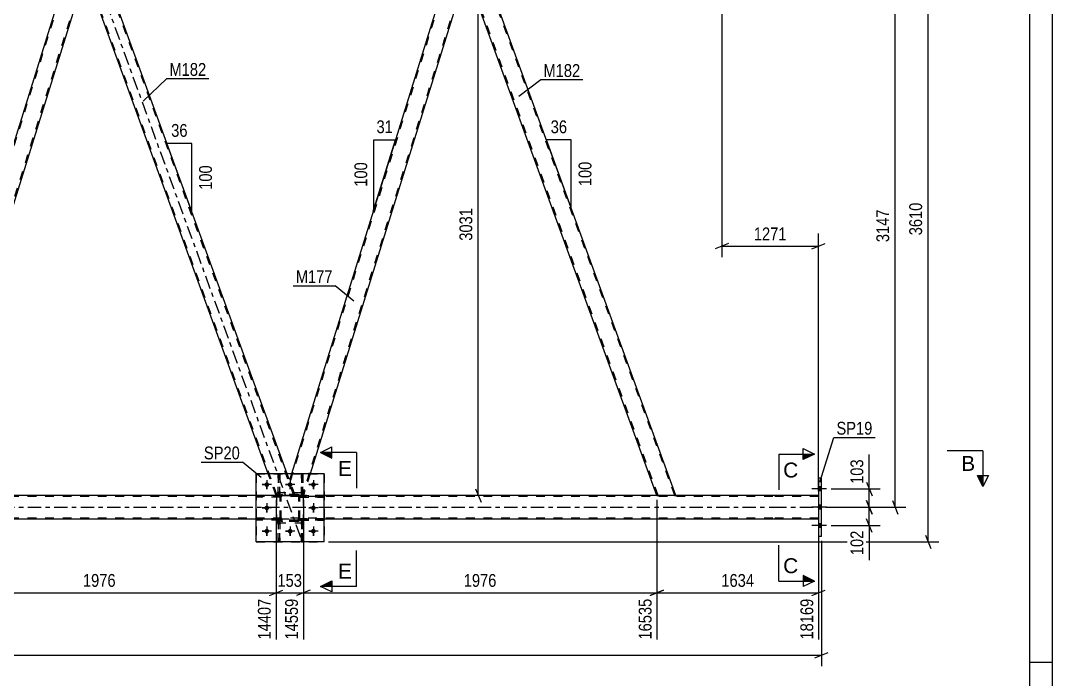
# Model space of a CAD drawing. Header units: millimetres. Extents: x 0 to 841, y 0 to 594.
# Drawn here: x 610.4 to 841, y 294.2 to 441.5 of the extents above; entities that cross this region are included whole.
import ezdxf

# ---------------------------------------------------------------- set-up
doc = ezdxf.new("R2010")
doc.units = ezdxf.units.MM
doc.linetypes.add('DXK_LINE_DOT2', pattern=[3.9198, 1.9599, -1.9599])
doc.linetypes.add('DXK_LINE_DOT3', pattern=[5.9187, 2.979, -0.9799, 0.9799, -0.9799])
doc.styles.add('Arial', font='ARIAL.TTF', dxfattribs={"height": 0.2})
doc.styles.add('Arial Narrow', font='ARIALN.TTF', dxfattribs={"height": 0.2})

# ---------------------------------------------------------------- blocks, each defined once
blk = doc.blocks.new('Unknown-814735532-1133')
at = {"color": 5, "linetype": 'Continuous'}
for p, q in [((841, 0), (841, 594)), ((836, 5), (836, 589)), ((841, 298), (836, 298))]:
    blk.add_line(p, q, dxfattribs=at)
blk = doc.blocks.new('Part-814735532-3515 - 3299')
at = {"color": 7, "linetype": 'DXK_LINE_DOT2'}
for p, q in [((678.19, 330.1), (672.79, 330.1)), ((672.79, 330.1), (672.79, 329.78)), ((673.39, 329.78), (673.39, 330.1)), ((678.19, 329.78), (678.19, 330.1)), ((672.79, 329.78), (678.19, 329.78))]:
    blk.add_line(p, q, dxfattribs=at)
blk = doc.blocks.new('Part-814735532-3516 - 3299')
at = {"color": 7, "linetype": 'DXK_LINE_DOT2'}
for p, q in [((678.19, 335.3), (672.79, 335.3)), ((672.79, 335.3), (672.79, 334.98)), ((672.79, 334.98), (678.19, 334.98)), ((673.39, 334.98), (673.39, 335.3)), ((678.19, 334.98), (678.19, 335.3))]:
    blk.add_line(p, q, dxfattribs=at)
blk = doc.blocks.new('Part-814735532-3519 - 3299')
at = {"color": 7, "linetype": 'DXK_LINE_DOT2'}
for p, q in [((673.47, 329.78), (673.15, 329.78)), ((673.15, 329.78), (673.15, 324.94)), ((673.15, 329.18), (673.47, 329.18)), ((673.47, 324.94), (673.47, 329.78)), ((673.15, 324.94), (673.47, 324.94))]:
    blk.add_line(p, q, dxfattribs=at)
blk = doc.blocks.new('Part-814735532-3522 - 3299')
at = {"color": 2, "linetype": 'Continuous'}
blk.add_line((668.27, 340.14), (667.95, 340.14), dxfattribs=at)
at = {"color": 7, "linetype": 'DXK_LINE_DOT2'}
for p, q in [((667.95, 340.14), (667.95, 335.3)), ((668.27, 335.3), (668.27, 340.14)), ((667.95, 335.9), (668.27, 335.9)), ((667.95, 335.3), (668.27, 335.3))]:
    blk.add_line(p, q, dxfattribs=at)
blk = doc.blocks.new('Part-814735532-3525 - 3299')
at = {"color": 2, "linetype": 'Continuous'}
blk.add_line((673.47, 340.14), (673.15, 340.14), dxfattribs=at)
at = {"color": 7, "linetype": 'DXK_LINE_DOT2'}
for p, q in [((673.15, 340.14), (673.15, 335.3)), ((673.47, 335.3), (673.47, 340.14)), ((673.15, 335.9), (673.47, 335.9)), ((673.15, 335.3), (673.47, 335.3))]:
    blk.add_line(p, q, dxfattribs=at)
blk = doc.blocks.new('Part-814735532-3526 - 3299')
at = {"color": 7, "linetype": 'DXK_LINE_DOT2'}
for p, q in [((668.39, 330.1), (662.99, 330.1)), ((662.99, 329.78), (662.99, 330.1)), ((667.79, 329.78), (667.79, 330.1)), ((668.39, 330.1), (668.39, 329.78)), ((668.39, 329.78), (662.99, 329.78))]:
    blk.add_line(p, q, dxfattribs=at)
blk = doc.blocks.new('Part-814735532-3527 - 3299')
at = {"color": 7, "linetype": 'DXK_LINE_DOT2'}
for p, q in [((668.39, 335.3), (662.99, 335.3)), ((662.99, 334.98), (662.99, 335.3)), ((668.39, 334.98), (662.99, 334.98)), ((667.79, 334.98), (667.79, 335.3)), ((668.39, 335.3), (668.39, 334.98))]:
    blk.add_line(p, q, dxfattribs=at)
blk = doc.blocks.new('Bolt-814735532-3531 - 3299')
at = {"linetype": 'Continuous'}
for points in [[(788.73, 337.22), (788.73, 336.34), (789.37, 336.34), (789.37, 337.22)], [(788.73, 337.22), (788.73, 336.34), (789.37, 336.34), (789.37, 337.22)], [(788.73, 337.22), (788.73, 336.34), (789.37, 336.34), (789.37, 337.22)], [(788.73, 333.12), (788.73, 332.24), (789.37, 332.24), (789.37, 333.12)], [(788.73, 333.12), (788.73, 332.24), (789.37, 332.24), (789.37, 333.12)], [(788.73, 329.02), (788.73, 328.14), (789.37, 328.14), (789.37, 329.02)], [(788.73, 329.02), (788.73, 328.14), (789.37, 328.14), (789.37, 329.02)], [(788.73, 329.02), (788.73, 328.14), (789.37, 328.14), (789.37, 329.02)]]:
    blk.add_hatch(color=1, dxfattribs=at).paths.add_polyline_path(points)
at = {"color": 1, "linetype": 'Continuous'}
for p, q in [((790.53, 336.78), (787.21, 336.78)), ((790.53, 336.78), (787.21, 336.78)), ((790.53, 336.78), (787.21, 336.78)), ((789.37, 337.22), (788.73, 337.22)), ((789.37, 337.22), (788.73, 337.22)), ((789.37, 337.22), (788.73, 337.22)), ((789.37, 336.34), (788.73, 336.34)), ((789.37, 336.34), (788.73, 336.34)), ((789.37, 336.34), (788.73, 336.34)), ((790.53, 332.68), (787.21, 332.68)), ((790.53, 332.68), (787.21, 332.68)), ((789.37, 333.12), (788.73, 333.12)), ((789.37, 333.12), (788.73, 333.12)), ((789.37, 332.24), (788.73, 332.24)), ((789.37, 332.24), (788.73, 332.24)), ((790.53, 328.58), (787.21, 328.58)), ((790.53, 328.58), (787.21, 328.58)), ((790.53, 328.58), (787.21, 328.58)), ((789.37, 329.02), (788.73, 329.02)), ((789.37, 329.02), (788.73, 329.02)), ((789.37, 329.02), (788.73, 329.02)), ((789.37, 328.14), (788.73, 328.14)), ((789.37, 328.14), (788.73, 328.14)), ((789.37, 328.14), (788.73, 328.14))]:
    blk.add_line(p, q, dxfattribs=at)
blk = doc.blocks.new('Part-814735532-3677 - 3299')
at = {"color": 7, "linetype": 'DXK_LINE_DOT2'}
for p, q in [((673.15, 324.94), (673.15, 329.78)), ((673.15, 329.78), (673.47, 329.78)), ((673.15, 329.18), (673.47, 329.18)), ((673.47, 329.78), (673.47, 324.94)), ((673.47, 324.94), (673.15, 324.94))]:
    blk.add_line(p, q, dxfattribs=at)
blk = doc.blocks.new('Part-814735532-3532 - 3299')
at = {"color": 7, "linetype": 'DXK_LINE_DOT2'}
for p, q in [((672.79, 334.98), (672.79, 335.3)), ((672.79, 335.3), (678.19, 335.3)), ((678.19, 334.98), (672.79, 334.98)), ((673.39, 334.98), (673.39, 335.3)), ((678.19, 335.3), (678.19, 334.98))]:
    blk.add_line(p, q, dxfattribs=at)
blk = doc.blocks.new('Part-814735532-3537 - 3299')
at = {"color": 2, "linetype": 'Continuous'}
for p, q in [((678.19, 340.14), (662.99, 340.14)), ((662.99, 324.94), (662.99, 340.14)), ((678.19, 324.94), (678.19, 340.14)), ((678.19, 324.94), (662.99, 324.94))]:
    blk.add_line(p, q, dxfattribs=at)
blk = doc.blocks.new('Part-814735532-3671 - 3299')
at = {"color": 7, "linetype": 'DXK_LINE_DOT2'}
for p, q in [((673.15, 335.3), (673.15, 340.14)), ((673.15, 340.14), (673.47, 340.14)), ((673.47, 340.14), (673.47, 335.3)), ((673.15, 335.9), (673.47, 335.9)), ((673.47, 335.3), (673.15, 335.3))]:
    blk.add_line(p, q, dxfattribs=at)
blk = doc.blocks.new('Part-814735532-3538 - 3299')
at = {"color": 7, "linetype": 'DXK_LINE_DOT2'}
for p, q in [((662.99, 340.14), (678.19, 340.14)), ((662.99, 340.14), (662.99, 324.94)), ((678.19, 340.14), (678.19, 324.94)), ((662.99, 324.94), (678.19, 324.94))]:
    blk.add_line(p, q, dxfattribs=at)
blk = doc.blocks.new('Part-814735532-3539 - 3299')
at = {"color": 7, "linetype": 'DXK_LINE_DOT2'}
for p, q in [((672.79, 329.78), (672.79, 330.1)), ((672.79, 330.1), (678.19, 330.1)), ((673.39, 329.78), (673.39, 330.1)), ((678.19, 330.1), (678.19, 329.78)), ((678.19, 329.78), (672.79, 329.78))]:
    blk.add_line(p, q, dxfattribs=at)
blk = doc.blocks.new('Part-814735532-3544 - 3299')
at = {"color": 7, "linetype": 'DXK_LINE_DOT2'}
for p, q in [((668.39, 335.3), (662.99, 335.3)), ((662.99, 335.3), (662.99, 334.98)), ((668.39, 334.98), (662.99, 334.98)), ((667.79, 334.98), (667.79, 335.3)), ((668.39, 334.98), (668.39, 335.3))]:
    blk.add_line(p, q, dxfattribs=at)
blk = doc.blocks.new('Part-814735532-3549 - 3299')
at = {"color": 7, "linetype": 'DXK_LINE_DOT3'}
blk.add_line((673, 325.93), (622.04, 465.94), dxfattribs=at)
at = {"color": 2, "linetype": 'Continuous'}
for p, q in [((627.59, 456.54), (623.33, 456.54)), ((669.96, 340.14), (627.59, 456.54)), ((665.7, 340.14), (624.88, 452.29))]:
    blk.add_line(p, q, dxfattribs=at)
at = {"color": 7, "linetype": 'DXK_LINE_DOT2'}
for p, q in [((623.33, 456.54), (624.88, 452.29)), ((667.71, 335.32), (623.59, 456.54)), ((671.45, 335.32), (627.33, 456.54)), ((667.45, 335.32), (665.7, 340.14)), ((671.71, 335.32), (669.96, 340.14)), ((671.71, 335.32), (667.45, 335.32))]:
    blk.add_line(p, q, dxfattribs=at)
blk = doc.blocks.new('Part-814735532-3554 - 3299')
at = {"color": 7, "linetype": 'DXK_LINE_DOT2'}
for p, q in [((707.4, 456.54), (670.58, 338.42)), ((709.88, 452.67), (673.3, 335.32)), ((670.87, 340.14), (670.45, 338.79)), ((675.06, 340.14), (673.55, 335.32)), ((671.71, 335.32), (670.45, 338.79)), ((673.55, 335.32), (671.71, 335.32))]:
    blk.add_line(p, q, dxfattribs=at)
at = {"color": 2, "linetype": 'Continuous'}
for p, q in [((707.15, 456.54), (670.87, 340.14)), ((708.47, 456.54), (707.15, 456.54)), ((710.01, 452.29), (708.47, 456.54)), ((710.01, 452.29), (675.06, 340.14))]:
    blk.add_line(p, q, dxfattribs=at)
blk = doc.blocks.new('Part-814735532-3564 - 3299')
at = {"color": 2, "linetype": 'Continuous'}
for p, q in [((712.72, 456.54), (708.47, 456.54)), ((756.84, 335.32), (712.72, 456.54)), ((752.59, 335.32), (710.01, 452.29))]:
    blk.add_line(p, q, dxfattribs=at)
at = {"color": 7, "linetype": 'DXK_LINE_DOT2'}
for p, q in [((708.47, 456.54), (710.01, 452.29)), ((752.84, 335.32), (708.72, 456.54)), ((756.59, 335.32), (712.47, 456.54)), ((752.59, 335.32), (756.84, 335.32))]:
    blk.add_line(p, q, dxfattribs=at)
blk = doc.blocks.new('Part-814735532-3569 - 3299')
at = {"color": 2, "linetype": 'Continuous'}
for p, q in [((622.01, 456.54), (585.31, 338.79)), ((623.33, 456.54), (622.01, 456.54)), ((623.33, 456.54), (624.88, 452.29)), ((624.88, 452.29), (588.42, 335.32)), ((586.58, 335.32), (585.31, 338.79))]:
    blk.add_line(p, q, dxfattribs=at)
at = {"color": 7, "linetype": 'DXK_LINE_DOT2'}
for p, q in [((622.27, 456.54), (585.45, 338.42)), ((624.74, 452.67), (588.17, 335.32)), ((588.42, 335.32), (586.58, 335.32))]:
    blk.add_line(p, q, dxfattribs=at)
blk = doc.blocks.new('Part-814735532-3584 - 3299')
at = {"color": 2, "linetype": 'Continuous'}
for p, q in [((789.37, 339.18), (788.73, 339.18)), ((788.73, 339.18), (788.73, 326.18)), ((789.37, 326.18), (789.37, 339.18)), ((789.37, 326.18), (788.73, 326.18))]:
    blk.add_line(p, q, dxfattribs=at)
blk = doc.blocks.new('Part-814735532-3586 - 3299')
at = {"color": 7, "linetype": 'DXK_LINE_DOT2'}
for p, q in [((673.59, 335.94), (667.59, 335.94)), ((667.59, 329.14), (667.59, 335.94)), ((673.59, 329.14), (673.59, 335.94)), ((673.59, 329.14), (667.59, 329.14))]:
    blk.add_line(p, q, dxfattribs=at)
blk = doc.blocks.new('Part-814735532-3587 - 3299')
at = {"color": 7, "linetype": 'DXK_LINE_DOT2'}
for p, q in [((673.59, 335.94), (667.59, 335.94)), ((667.59, 329.14), (667.59, 335.94)), ((673.59, 329.14), (673.59, 335.94)), ((673.59, 329.14), (667.59, 329.14))]:
    blk.add_line(p, q, dxfattribs=at)
blk = doc.blocks.new('Part-814735532-3588 - 3299')
at = {"color": 7, "linetype": 'DXK_LINE_DOT2'}
for p, q in [((668.39, 335.06), (668.43, 335.24)), ((668.43, 335.24), (668.39, 335.06)), ((668.39, 330.02), (668.39, 335.06)), ((668.63, 335.06), (668.65, 335.15)), ((668.63, 330.02), (668.63, 335.06)), ((668.65, 335.15), (668.7, 335.23)), ((668.69, 335.5), (668.87, 335.54)), ((668.87, 335.54), (668.69, 335.5)), ((668.7, 335.23), (668.78, 335.28)), ((668.78, 335.28), (668.87, 335.3)), ((672.31, 335.54), (668.87, 335.54)), ((668.87, 335.3), (672.31, 335.3)), ((672.31, 335.54), (672.5, 335.5)), ((672.5, 335.5), (672.31, 335.54)), ((672.31, 335.3), (672.4, 335.28)), ((672.4, 335.28), (672.48, 335.23)), ((672.48, 335.23), (672.53, 335.15)), ((672.53, 335.15), (672.55, 335.06)), ((672.55, 330.02), (672.55, 335.06)), ((672.76, 335.24), (672.79, 335.06)), ((672.79, 335.06), (672.76, 335.24)), ((672.79, 330.02), (672.79, 335.06)), ((668.43, 329.84), (668.39, 330.02)), ((668.39, 330.02), (668.43, 329.84)), ((668.65, 329.93), (668.63, 330.02)), ((668.7, 329.85), (668.65, 329.93)), ((668.78, 329.8), (668.7, 329.85)), ((672.48, 329.85), (672.4, 329.8)), ((672.53, 329.93), (672.48, 329.85)), ((672.55, 330.02), (672.53, 329.93)), ((672.79, 330.02), (672.76, 329.84)), ((672.76, 329.84), (672.79, 330.02)), ((668.87, 329.54), (668.69, 329.58)), ((668.69, 329.58), (668.87, 329.54)), ((668.87, 329.78), (668.78, 329.8)), ((672.31, 329.78), (668.87, 329.78)), ((672.31, 329.54), (668.87, 329.54)), ((672.4, 329.8), (672.31, 329.78)), ((672.5, 329.58), (672.31, 329.54)), ((672.31, 329.54), (672.5, 329.58))]:
    blk.add_line(p, q, dxfattribs=at)
at = {"color": 7, "linetype": 'DXK_LINE_DOT3'}
blk.add_line((670.59, 332.54), (670.59, 332.54), dxfattribs=at)
at = {"color": 7, "linetype": 'DXK_LINE_DOT2'}
for centre, start, end in [((668.87, 335.06), 112.5, 157.5), ((668.87, 335.06), 112.5, 157.5), ((672.31, 335.06), 22.5, 67.5), ((672.31, 335.06), 22.5, 67.5), ((668.87, 330.02), 202.5, 247.5), ((668.87, 330.02), 202.5, 247.5), ((672.31, 330.02), 292.5, 337.5), ((672.31, 330.02), 292.5, 337.5)]:
    blk.add_arc(centre, 0.48, start, end, dxfattribs=at)
blk = doc.blocks.new('Part-814735532-3594 - 3299')
at = {"color": 7, "linetype": 'DXK_LINE_DOT2'}
for p, q in [((778.51, 335.08), (102.93, 335.08)), ((678.19, 335.32), (662.99, 335.32)), ((788.73, 335.08), (778.61, 335.08)), ((788.73, 335.32), (788.73, 330.04)), ((778.51, 330.28), (102.93, 330.28)), ((678.19, 330.04), (662.99, 330.04)), ((788.73, 330.28), (778.61, 330.28))]:
    blk.add_line(p, q, dxfattribs=at)
at = {"color": 2, "linetype": 'Continuous'}
for p, q in [((662.99, 335.32), (507.92, 335.32)), ((778.51, 335.32), (678.19, 335.32)), ((788.73, 335.32), (778.61, 335.32)), ((662.99, 330.04), (507.92, 330.04)), ((778.51, 330.04), (678.19, 330.04)), ((788.73, 330.04), (778.61, 330.04))]:
    blk.add_line(p, q, dxfattribs=at)
at = {"color": 7, "linetype": 'DXK_LINE_DOT3'}
for p, q in [((102.93, 332.68), (778.51, 332.68)), ((778.61, 332.68), (788.73, 332.68))]:
    blk.add_line(p, q, dxfattribs=at)
blk = doc.blocks.new('Part-814735532-3634 - 3299')
at = {"color": 7, "linetype": 'DXK_LINE_DOT2'}
for p, q in [((668.39, 330.1), (662.99, 330.1)), ((662.99, 330.1), (662.99, 329.78)), ((667.79, 329.78), (667.79, 330.1)), ((668.39, 329.78), (668.39, 330.1)), ((668.39, 329.78), (662.99, 329.78))]:
    blk.add_line(p, q, dxfattribs=at)
blk = doc.blocks.new('Part-814735532-3656 - 3299')
at = {"color": 7, "linetype": 'DXK_LINE_DOT2'}
for p, q in [((668.39, 335.06), (668.43, 335.24)), ((668.43, 335.24), (668.39, 335.06)), ((668.39, 330.02), (668.39, 335.06)), ((668.63, 335.06), (668.65, 335.15)), ((668.63, 330.02), (668.63, 335.06)), ((668.65, 335.15), (668.7, 335.23)), ((668.69, 335.5), (668.87, 335.54)), ((668.87, 335.54), (668.69, 335.5)), ((668.7, 335.23), (668.78, 335.28)), ((668.78, 335.28), (668.87, 335.3)), ((672.31, 335.54), (668.87, 335.54)), ((668.87, 335.3), (672.31, 335.3)), ((672.31, 335.54), (672.5, 335.5)), ((672.5, 335.5), (672.31, 335.54)), ((672.31, 335.3), (672.4, 335.28)), ((672.4, 335.28), (672.48, 335.23)), ((672.48, 335.23), (672.53, 335.15)), ((672.53, 335.15), (672.55, 335.06)), ((672.55, 330.02), (672.55, 335.06)), ((672.76, 335.24), (672.79, 335.06)), ((672.79, 335.06), (672.76, 335.24)), ((672.79, 330.02), (672.79, 335.06)), ((668.43, 329.84), (668.39, 330.02)), ((668.39, 330.02), (668.43, 329.84)), ((668.65, 329.93), (668.63, 330.02)), ((668.7, 329.85), (668.65, 329.93)), ((668.78, 329.8), (668.7, 329.85)), ((672.48, 329.85), (672.4, 329.8)), ((672.53, 329.93), (672.48, 329.85)), ((672.55, 330.02), (672.53, 329.93)), ((672.79, 330.02), (672.76, 329.84)), ((672.76, 329.84), (672.79, 330.02)), ((668.87, 329.54), (668.69, 329.58)), ((668.69, 329.58), (668.87, 329.54)), ((668.87, 329.78), (668.78, 329.8)), ((672.31, 329.78), (668.87, 329.78)), ((672.31, 329.54), (668.87, 329.54)), ((672.4, 329.8), (672.31, 329.78)), ((672.5, 329.58), (672.31, 329.54)), ((672.31, 329.54), (672.5, 329.58))]:
    blk.add_line(p, q, dxfattribs=at)
at = {"color": 7, "linetype": 'DXK_LINE_DOT3'}
blk.add_line((670.59, 332.54), (670.59, 332.54), dxfattribs=at)
at = {"color": 7, "linetype": 'DXK_LINE_DOT2'}
for centre, start, end in [((668.87, 335.06), 112.5, 157.5), ((668.87, 335.06), 112.5, 157.5), ((672.31, 335.06), 22.5, 67.5), ((672.31, 335.06), 22.5, 67.5), ((668.87, 330.02), 202.5, 247.5), ((668.87, 330.02), 202.5, 247.5), ((672.31, 330.02), 292.5, 337.5), ((672.31, 330.02), 292.5, 337.5)]:
    blk.add_arc(centre, 0.48, start, end, dxfattribs=at)
blk = doc.blocks.new('Part-814735532-3674 - 3299')
at = {"color": 7, "linetype": 'DXK_LINE_DOT2'}
for p, q in [((667.95, 335.3), (667.95, 340.14)), ((667.95, 340.14), (668.27, 340.14)), ((668.27, 340.14), (668.27, 335.3)), ((667.95, 335.9), (668.27, 335.9)), ((668.27, 335.3), (667.95, 335.3))]:
    blk.add_line(p, q, dxfattribs=at)
blk = doc.blocks.new('Part-814735532-3680 - 3299')
at = {"color": 7, "linetype": 'DXK_LINE_DOT2'}
for p, q in [((667.95, 324.94), (667.95, 329.78)), ((667.95, 329.78), (668.27, 329.78)), ((667.95, 329.18), (668.27, 329.18)), ((668.27, 329.78), (668.27, 324.94)), ((668.27, 324.94), (667.95, 324.94))]:
    blk.add_line(p, q, dxfattribs=at)
blk = doc.blocks.new('Part-814735532-3700 - 3299')
at = {"color": 7, "linetype": 'DXK_LINE_DOT2'}
for p, q in [((668.27, 329.78), (667.95, 329.78)), ((667.95, 329.78), (667.95, 324.94)), ((667.95, 329.18), (668.27, 329.18)), ((668.27, 324.94), (668.27, 329.78)), ((667.95, 324.94), (668.27, 324.94))]:
    blk.add_line(p, q, dxfattribs=at)
blk = doc.blocks.new('Bolt-814735532-3701 - 3299')
at = {"linetype": 'Continuous'}
for points in [[(665.91, 337.74, -1), (664.87, 337.74, -1)], [(671.11, 337.74, -1), (670.07, 337.74, -1)], [(676.31, 337.74, -1), (675.27, 337.74, -1)], [(665.91, 332.54, -1), (664.87, 332.54, -1)], [(676.31, 332.54, -1), (675.27, 332.54, -1)], [(665.91, 327.34, -1), (664.87, 327.34, -1)], [(671.11, 327.34, -1), (670.07, 327.34, -1)], [(676.31, 327.34, -1), (675.27, 327.34, -1)]]:
    blk.add_hatch(color=1, dxfattribs=at).paths.add_polyline_path(points)
at = {"color": 1, "linetype": 'Continuous'}
for p, q in [((666.43, 337.74), (664.35, 337.74)), ((665.39, 338.78), (665.39, 336.7)), ((671.63, 337.74), (669.55, 337.74)), ((670.59, 338.78), (670.59, 336.7)), ((676.83, 337.74), (674.75, 337.74)), ((675.79, 338.78), (675.79, 336.7)), ((666.43, 332.54), (664.35, 332.54)), ((665.39, 333.58), (665.39, 331.5)), ((676.83, 332.54), (674.75, 332.54)), ((675.79, 333.58), (675.79, 331.5)), ((665.39, 328.38), (665.39, 326.3)), ((670.59, 328.38), (670.59, 326.3)), ((675.79, 328.38), (675.79, 326.3)), ((666.43, 327.34), (664.35, 327.34)), ((671.63, 327.34), (669.55, 327.34)), ((676.83, 327.34), (674.75, 327.34))]:
    blk.add_line(p, q, dxfattribs=at)
blk = doc.blocks.new('Bolt-814735532-3702 - 3299')
at = {"color": 1, "linetype": 'Continuous'}
for p, q in [((664.35, 337.74), (665.05, 337.74)), ((665.39, 338.78), (665.39, 338.09)), ((665.39, 336.7), (665.39, 337.39)), ((666.43, 337.74), (665.74, 337.74)), ((669.55, 337.74), (670.25, 337.74)), ((670.59, 338.78), (670.59, 338.09)), ((670.59, 336.7), (670.59, 337.39)), ((671.63, 337.74), (670.94, 337.74)), ((674.75, 337.74), (675.45, 337.74)), ((675.79, 338.78), (675.79, 338.09)), ((675.79, 336.7), (675.79, 337.39)), ((676.83, 337.74), (676.14, 337.74)), ((664.35, 332.54), (665.05, 332.54)), ((665.39, 333.58), (665.39, 332.89)), ((665.39, 331.5), (665.39, 332.19)), ((666.43, 332.54), (665.74, 332.54)), ((674.75, 332.54), (675.45, 332.54)), ((675.79, 333.58), (675.79, 332.89)), ((675.79, 331.5), (675.79, 332.19)), ((676.83, 332.54), (676.14, 332.54)), ((665.39, 328.38), (665.39, 327.69)), ((670.59, 328.38), (670.59, 327.69)), ((675.79, 328.38), (675.79, 327.69)), ((664.35, 327.34), (665.05, 327.34)), ((665.39, 326.3), (665.39, 326.99)), ((666.43, 327.34), (665.74, 327.34)), ((669.55, 327.34), (670.25, 327.34)), ((670.59, 326.3), (670.59, 326.99)), ((671.63, 327.34), (670.94, 327.34)), ((674.75, 327.34), (675.45, 327.34)), ((675.79, 326.3), (675.79, 326.99)), ((676.83, 327.34), (676.14, 327.34))]:
    blk.add_line(p, q, dxfattribs=at)
blk = doc.blocks.new('StraightDimension-814735532-5035 - 3299')
at = {"color": 7, "linetype": 'Continuous'}
for p, q in [((806.46, 457.04), (805.26, 460.04)), ((768.75, 458.54), (808.26, 458.54)), ((805.86, 332.68), (805.86, 458.54)), ((790.37, 332.68), (808.26, 332.68)), ((805.26, 334.18), (806.46, 331.18))]:
    blk.add_line(p, q, dxfattribs=at)
at = {"color": 0}
blk.add_wipeout([(805.11, 399.87), (800.91, 399.87), (800.91, 391.36), (805.11, 391.36)], dxfattribs=at)
at = {"color": 3, "style": 'Arial Narrow'}
blk.add_text('3147', height=2.863, rotation=90.0002, dxfattribs=at).set_placement((804.51, 391.96))
blk = doc.blocks.new('StraightDimension-814735532-4713 - 3299')
at = {"color": 7, "linetype": 'Continuous'}
for p, q in [((752.59, 334.32), (752.59, 303.11)), ((788.73, 329.04), (788.73, 303.11)), ((754.09, 314.15), (751.09, 312.95)), ((787.23, 312.95), (790.23, 314.15)), ((752.59, 313.55), (788.73, 313.55))]:
    blk.add_line(p, q, dxfattribs=at)
at = {"color": 0}
blk.add_wipeout([(774.91, 314.3), (774.91, 318.5), (766.4, 318.5), (766.4, 314.3)], dxfattribs=at)
at = {"color": 0, "linetype": 'Continuous'}
blk.add_wipeout([(788.13, 312.85), (783.93, 312.85), (783.93, 302.51), (788.13, 302.51)], dxfattribs=at)
at = {"color": 3, "style": 'Arial Narrow'}
blk.add_text('1634', height=2.863, dxfattribs=at).set_placement((767, 314.9))
at = {"color": 3, "linetype": 'Continuous', "style": 'Arial Narrow'}
blk.add_text('18169', height=2.863, rotation=90.0002, dxfattribs=at).set_placement((787.53, 303.11))
blk = doc.blocks.new('StraightDimension-814735532-4754 - 3299')
at = {"color": 7, "linetype": 'Continuous'}
for p, q in [((667.45, 334.32), (667.45, 303.11)), ((673.55, 334.32), (673.55, 303.11)), ((665.95, 312.95), (668.95, 314.15)), ((675.05, 314.15), (672.05, 312.95)), ((667.45, 313.55), (673.55, 313.55))]:
    blk.add_line(p, q, dxfattribs=at)
at = {"color": 0}
blk.add_wipeout([(673.85, 314.3), (673.85, 318.5), (667.16, 318.5), (667.16, 314.3)], dxfattribs=at)
at = {"color": 0, "linetype": 'Continuous'}
blk.add_wipeout([(672.95, 312.85), (668.75, 312.85), (668.75, 302.51), (672.95, 302.51)], dxfattribs=at)
at = {"color": 3, "style": 'Arial Narrow'}
blk.add_text('153', height=2.863, dxfattribs=at).set_placement((667.76, 314.9))
at = {"color": 3, "linetype": 'Continuous', "style": 'Arial Narrow'}
blk.add_text('14559', height=2.863, rotation=90.0002, dxfattribs=at).set_placement((672.35, 303.11))
blk = doc.blocks.new('StraightDimension-814735532-12301 - 3299')
at = {"color": 7, "linetype": 'Continuous'}
for p, q in [((791.53, 336.78), (802.48, 336.78)), ((799.48, 338.28), (800.68, 335.28)), ((800.08, 332.68), (800.08, 336.78)), ((791.31, 332.68), (802.48, 332.68)), ((800.68, 331.18), (799.48, 334.18))]:
    blk.add_line(p, q, dxfattribs=at)
at = {"color": 0}
blk.add_wipeout([(799.33, 343.99), (795.13, 343.99), (795.13, 337.31), (799.33, 337.31)], dxfattribs=at)
at = {"color": 7, "linetype": 'Continuous'}
blk.add_line((800.08, 336.78), (800.08, 344.52), dxfattribs=at)
blk.add_line((800.08, 336.78), (800.08, 344.52), dxfattribs=at)
at = {"color": 3, "style": 'Arial Narrow'}
blk.add_text('103', height=2.863, rotation=90.0002, dxfattribs=at).set_placement((798.73, 337.91))
blk = doc.blocks.new('StraightDimension-814735532-3995 - 3299')
at = {"color": 7, "linetype": 'Continuous'}
for p, q in [((713.27, 455.04), (712.07, 458.04)), ((722.74, 456.54), (709.82, 456.54)), ((712.67, 335.32), (712.67, 456.54)), ((712.07, 336.82), (713.27, 333.82)), ((727.42, 335.32), (709.82, 335.32))]:
    blk.add_line(p, q, dxfattribs=at)
at = {"color": 0}
blk.add_wipeout([(711.92, 400.19), (707.72, 400.19), (707.72, 391.68), (711.92, 391.68)], dxfattribs=at)
at = {"color": 3, "style": 'Arial Narrow'}
blk.add_text('3031', height=2.863, rotation=90.0002, dxfattribs=at).set_placement((711.32, 392.28))
blk = doc.blocks.new('StraightDimension-814735532-12147 - 3299')
at = {"color": 7, "linetype": 'Continuous'}
for p, q in [((813.82, 467.85), (812.62, 470.85)), ((765.35, 469.35), (815.62, 469.35)), ((813.22, 324.94), (813.22, 469.35)), ((812.62, 326.44), (813.82, 323.44)), ((679.19, 324.94), (815.62, 324.94))]:
    blk.add_line(p, q, dxfattribs=at)
at = {"color": 0}
blk.add_wipeout([(812.47, 401.4), (808.27, 401.4), (808.27, 392.89), (812.47, 392.89)], dxfattribs=at)
at = {"color": 3, "style": 'Arial Narrow'}
blk.add_text('3610', height=2.863, rotation=90.0002, dxfattribs=at).set_placement((811.87, 393.49))
blk = doc.blocks.new('StraightDimension-814735532-4730 - 3299')
at = {"color": 7, "linetype": 'Continuous'}
for p, q in [((673.55, 334.32), (673.55, 303.11)), ((752.59, 334.32), (752.59, 303.11)), ((675.05, 314.15), (672.05, 312.95)), ((751.09, 312.95), (754.09, 314.15)), ((673.55, 313.55), (752.59, 313.55))]:
    blk.add_line(p, q, dxfattribs=at)
at = {"color": 0}
blk.add_wipeout([(717.33, 314.3), (717.33, 318.5), (708.81, 318.5), (708.81, 314.3)], dxfattribs=at)
at = {"color": 0, "linetype": 'Continuous'}
blk.add_wipeout([(751.99, 312.85), (747.79, 312.85), (747.79, 302.51), (751.99, 302.51)], dxfattribs=at)
at = {"color": 3, "style": 'Arial Narrow'}
blk.add_text('1976', height=2.863, dxfattribs=at).set_placement((709.41, 314.9))
at = {"color": 3, "linetype": 'Continuous', "style": 'Arial Narrow'}
blk.add_text('16535', height=2.863, rotation=90.0002, dxfattribs=at).set_placement((751.39, 303.11))
blk = doc.blocks.new('StraightDimension-814735532-12302 - 3299')
at = {"color": 7, "linetype": 'Continuous'}
for p, q in [((791.31, 332.68), (802.48, 332.68)), ((799.48, 334.18), (800.68, 331.18)), ((800.08, 328.58), (800.08, 332.68)), ((800.68, 327.08), (799.48, 330.08)), ((791.53, 328.58), (802.48, 328.58))]:
    blk.add_line(p, q, dxfattribs=at)
at = {"color": 0}
blk.add_wipeout([(799.33, 328.06), (795.13, 328.06), (795.13, 321.37), (799.33, 321.37)], dxfattribs=at)
at = {"color": 7, "linetype": 'Continuous'}
blk.add_line((800.08, 328.58), (800.08, 320.85), dxfattribs=at)
blk.add_line((800.08, 328.58), (800.08, 320.85), dxfattribs=at)
at = {"color": 3, "style": 'Arial Narrow'}
blk.add_text('102', height=2.863, rotation=90.0002, dxfattribs=at).set_placement((798.73, 321.97))
blk = doc.blocks.new('AngleDimension-814735532-3785 - 3299')
at = {"color": 7, "linetype": 'Continuous'}
for p, q in [((731.35, 405.38), (727.91, 414.82)), ((733.45, 414.82), (727.91, 414.82)), ((733.45, 399.6), (727.91, 414.82)), ((733.45, 399.6), (733.45, 414.82))]:
    blk.add_line(p, q, dxfattribs=at)
at = {"color": 0}
for points in [[(733.11, 415.72), (733.11, 419.92), (728.25, 419.92), (728.25, 415.72)], [(738.55, 410.55), (734.35, 410.55), (734.35, 403.87), (738.55, 403.87)]]:
    blk.add_wipeout(points, dxfattribs=at)
at = {"color": 3, "style": 'Arial Narrow'}
blk.add_text('36', height=2.863, dxfattribs=at).set_placement((728.85, 416.32))
blk.add_text('100', height=2.863, rotation=90.0002, dxfattribs=at).set_placement((737.95, 404.47))
blk = doc.blocks.new('AngleDimension-814735532-3799 - 3299')
at = {"color": 7, "linetype": 'Continuous'}
for p, q in [((645.6, 407.05), (643.07, 414.01)), ((648.61, 414.01), (643.07, 414.01)), ((648.61, 398.79), (643.07, 414.01)), ((648.61, 398.79), (648.61, 414.01))]:
    blk.add_line(p, q, dxfattribs=at)
at = {"color": 0}
for points in [[(648.27, 414.91), (648.27, 419.11), (643.41, 419.11), (643.41, 414.91)], [(653.71, 409.74), (649.51, 409.74), (649.51, 403.06), (653.71, 403.06)]]:
    blk.add_wipeout(points, dxfattribs=at)
at = {"color": 3, "style": 'Arial Narrow'}
blk.add_text('36', height=2.863, dxfattribs=at).set_placement((644.01, 415.51))
blk.add_text('100', height=2.863, rotation=90.0002, dxfattribs=at).set_placement((653.11, 403.66))
blk = doc.blocks.new('StraightDimension-814735532-4626 - 3299')
at = {"color": 7, "linetype": 'Continuous'}
for p, q in [((767.11, 455.54), (767.11, 388.63)), ((788.73, 336.32), (788.73, 393.88)), ((768.61, 391.63), (765.61, 390.43)), ((767.11, 391.03), (788.73, 391.03)), ((787.23, 390.43), (790.23, 391.63))]:
    blk.add_line(p, q, dxfattribs=at)
at = {"color": 0}
blk.add_wipeout([(782.17, 391.78), (782.17, 395.98), (773.66, 395.98), (773.66, 391.78)], dxfattribs=at)
at = {"color": 3, "style": 'Arial Narrow'}
blk.add_text('1271', height=2.863, dxfattribs=at).set_placement((774.26, 392.38))
blk = doc.blocks.new('StraightDimension-814735532-4637 - 3299')
at = {"color": 7, "linetype": 'Continuous'}
for p, q in [((789.37, 325.18), (789.37, 297.19)), ((787.87, 298.99), (790.87, 300.19)), ((51.2, 299.59), (789.37, 299.59))]:
    blk.add_line(p, q, dxfattribs=at)
blk = doc.blocks.new('StraightDimension-814735532-4778 - 3299')
at = {"color": 7, "linetype": 'Continuous'}
for p, q in [((588.42, 334.32), (588.42, 303.11)), ((667.45, 334.32), (667.45, 303.11)), ((589.92, 314.15), (586.92, 312.95)), ((665.95, 312.95), (668.95, 314.15)), ((588.42, 313.55), (667.45, 313.55))]:
    blk.add_line(p, q, dxfattribs=at)
at = {"color": 0}
blk.add_wipeout([(632.19, 314.3), (632.19, 318.5), (623.68, 318.5), (623.68, 314.3)], dxfattribs=at)
at = {"color": 0, "linetype": 'Continuous'}
blk.add_wipeout([(666.85, 312.85), (662.65, 312.85), (662.65, 302.51), (666.85, 302.51)], dxfattribs=at)
at = {"color": 3, "style": 'Arial Narrow'}
blk.add_text('1976', height=2.863, dxfattribs=at).set_placement((624.28, 314.9))
at = {"color": 3, "linetype": 'Continuous', "style": 'Arial Narrow'}
blk.add_text('14407', height=2.863, rotation=90.0002, dxfattribs=at).set_placement((666.25, 303.11))
blk = doc.blocks.new('AngleDimension-814735532-12397 - 3299')
at = {"color": 7, "linetype": 'Continuous'}
for p, q in [((689.33, 414.83), (694.15, 414.83)), ((689.33, 399.36), (694.15, 414.83)), ((689.33, 399.36), (689.33, 414.83)), ((689.18, 398.9), (689.33, 399.36))]:
    blk.add_line(p, q, dxfattribs=at)
at = {"color": 0}
for points in [[(694.16, 415.73), (694.16, 419.93), (689.31, 419.93), (689.31, 415.73)], [(688.43, 410.44), (684.23, 410.44), (684.23, 403.75), (688.43, 403.75)]]:
    blk.add_wipeout(points, dxfattribs=at)
at = {"color": 3, "style": 'Arial Narrow'}
blk.add_text('31', height=2.863, dxfattribs=at).set_placement((689.91, 416.33))
blk.add_text('100', height=2.863, rotation=90.0002, dxfattribs=at).set_placement((687.83, 404.35))
blk = doc.blocks.new('Mark-814735532-3533 - 3299')
at = {"color": 0}
blk.add_wipeout([(659.36, 343.4), (659.36, 346.4), (651.32, 346.4), (651.32, 343.4)], dxfattribs=at)
blk.add_wipeout([(659.36, 343.4), (659.36, 346.4), (651.32, 346.4), (651.32, 343.4)], dxfattribs=at)
at = {"color": 30, "linetype": 'Continuous'}
for p in [(650.72, 342.8), (664.14, 339.34)]:
    blk.add_line(p, (659.96, 342.8), dxfattribs=at)
at = {"color": 3, "style": 'Arial Narrow'}
blk.add_text('SP20', height=2.863, dxfattribs=at).set_placement((651.32, 343.4))
blk = doc.blocks.new('Mark-814735532-3545 - 3299')
at = {"color": 0}
blk.add_wipeout([(651.85, 429.14), (651.85, 432.14), (643.62, 432.14), (643.62, 429.14)], dxfattribs=at)
blk.add_wipeout([(651.85, 429.14), (651.85, 432.14), (643.62, 432.14), (643.62, 429.14)], dxfattribs=at)
at = {"color": 30, "linetype": 'Continuous'}
for p, q in [((637.78, 423.45), (643.02, 428.54)), ((643.02, 428.54), (652.45, 428.54))]:
    blk.add_line(p, q, dxfattribs=at)
at = {"color": 3, "style": 'Arial Narrow'}
blk.add_text('M182', height=2.863, dxfattribs=at).set_placement((643.62, 429.14))
blk = doc.blocks.new('Mark-814735532-3550 - 3299')
at = {"color": 0}
blk.add_wipeout([(680.1, 382.82), (680.1, 385.82), (671.87, 385.82), (671.87, 382.82)], dxfattribs=at)
blk.add_wipeout([(680.1, 382.82), (680.1, 385.82), (671.87, 385.82), (671.87, 382.82)], dxfattribs=at)
at = {"color": 30, "linetype": 'Continuous'}
for p in [(671.27, 382.22), (684.81, 378.75)]:
    blk.add_line(p, (680.7, 382.22), dxfattribs=at)
at = {"color": 3, "style": 'Arial Narrow'}
blk.add_text('M177', height=2.863, dxfattribs=at).set_placement((671.87, 382.82))
blk = doc.blocks.new('Mark-814735532-3560 - 3299')
at = {"color": 0}
blk.add_wipeout([(735.45, 428.9), (735.45, 431.9), (727.23, 431.9), (727.23, 428.9)], dxfattribs=at)
blk.add_wipeout([(735.45, 428.9), (735.45, 431.9), (727.23, 431.9), (727.23, 428.9)], dxfattribs=at)
at = {"color": 30, "linetype": 'Continuous'}
for p, q in [((721.76, 424.6), (726.63, 428.3)), ((726.63, 428.3), (736.05, 428.3))]:
    blk.add_line(p, q, dxfattribs=at)
at = {"color": 3, "style": 'Arial Narrow'}
blk.add_text('M182', height=2.863, dxfattribs=at).set_placement((727.23, 428.9))
blk = doc.blocks.new('Mark-814735532-3580 - 3299')
at = {"color": 0}
blk.add_wipeout([(800.77, 348.92), (800.77, 351.92), (792.73, 351.92), (792.73, 348.92)], dxfattribs=at)
blk.add_wipeout([(800.77, 348.92), (800.77, 351.92), (792.73, 351.92), (792.73, 348.92)], dxfattribs=at)
at = {"color": 30, "linetype": 'Continuous'}
for p, q in [((789.02, 338.3), (792.13, 348.32)), ((792.13, 348.32), (801.37, 348.32))]:
    blk.add_line(p, q, dxfattribs=at)
at = {"color": 3, "style": 'Arial Narrow'}
blk.add_text('SP19', height=2.863, dxfattribs=at).set_placement((792.73, 348.92))
blk = doc.blocks.new('SectionMark-814735532-5054 - 3299')
at = {"color": 6, "linetype": 'Continuous'}
for p in [(825.49, 345.32), (826.74, 339.82)]:
    blk.add_line(p, (825.49, 337.32), dxfattribs=at)
at = {"color": 0, "linetype": 'Continuous'}
blk.add_wipeout([(823.74, 340.82), (823.74, 344.32), (820.63, 344.32), (820.63, 340.82)], dxfattribs=at)
at = {"linetype": 'Continuous'}
blk.add_hatch(color=6, dxfattribs=at).paths.add_polyline_path([(824.24, 339.82), (825.49, 339.82), (825.49, 337.32)])
at = {"color": 6, "linetype": 'Continuous'}
for p, q in [((825.49, 345.32), (817.49, 345.32)), ((824.24, 339.82), (826.74, 339.82)), ((825.49, 337.32), (824.24, 339.82))]:
    blk.add_line(p, q, dxfattribs=at)
at = {"color": 3, "linetype": 'Continuous', "style": 'Arial'}
blk.add_text('B', height=3.34, dxfattribs=at).set_placement((820.63, 340.82))
blk = doc.blocks.new('SectionMark-814735532-5050 - 3299')
at = {"color": 6, "linetype": 'Continuous'}
for p, q in [((779.82, 344.59), (787.82, 344.59)), ((785.32, 345.84), (787.82, 344.59)), ((779.82, 316.2), (787.82, 316.2)), ((787.82, 316.2), (785.32, 314.95))]:
    blk.add_line(p, q, dxfattribs=at)
at = {"color": 0, "linetype": 'Continuous'}
for points in [[(784.19, 339.34), (784.19, 342.84), (780.82, 342.84), (780.82, 339.34)], [(784.19, 317.95), (784.19, 321.45), (780.82, 321.45), (780.82, 317.95)]]:
    blk.add_wipeout(points, dxfattribs=at)
at = {"linetype": 'Continuous'}
for points in [[(785.32, 343.34), (785.32, 344.59), (787.82, 344.59)], [(785.32, 316.2), (785.32, 317.45), (787.82, 316.2)]]:
    blk.add_hatch(color=6, dxfattribs=at).paths.add_polyline_path(points)
at = {"color": 6, "linetype": 'Continuous'}
for p, q in [((779.82, 344.59), (779.82, 336.59)), ((785.32, 343.34), (785.32, 345.84)), ((787.82, 344.59), (785.32, 343.34)), ((779.82, 316.2), (779.82, 324.2)), ((787.82, 316.2), (785.32, 317.45)), ((785.32, 317.45), (785.32, 314.95))]:
    blk.add_line(p, q, dxfattribs=at)
at = {"color": 3, "linetype": 'Continuous', "style": 'Arial'}
for p in [(780.82, 339.34), (780.82, 317.95)]:
    blk.add_text('C', height=3.34, dxfattribs=at).set_placement(p)
blk = doc.blocks.new('SectionMark-814735532-5060 - 3299')
at = {"linetype": 'Continuous'}
for points in [[(679.92, 344.93), (679.92, 343.68), (677.42, 344.93)], [(679.92, 316.25), (679.92, 315), (677.42, 315)]]:
    blk.add_hatch(color=6, dxfattribs=at).paths.add_polyline_path(points)
at = {"color": 6, "linetype": 'Continuous'}
for p, q in [((677.42, 344.93), (679.92, 346.18)), ((679.92, 343.68), (679.92, 346.18)), ((685.42, 344.93), (677.42, 344.93)), ((677.42, 344.93), (679.92, 343.68)), ((677.42, 315), (679.92, 316.25)), ((679.92, 316.25), (679.92, 313.75)), ((685.42, 315), (677.42, 315)), ((679.92, 313.75), (677.42, 315))]:
    blk.add_line(p, q, dxfattribs=at)
at = {"color": 0, "linetype": 'Continuous'}
for points in [[(684.42, 339.68), (684.42, 343.18), (681.31, 343.18), (681.31, 339.68)], [(684.42, 316.75), (684.42, 320.25), (681.31, 320.25), (681.31, 316.75)]]:
    blk.add_wipeout(points, dxfattribs=at)
at = {"color": 6, "linetype": 'Continuous'}
for p, q in [((685.42, 344.93), (685.42, 336.93)), ((685.42, 315), (685.42, 323))]:
    blk.add_line(p, q, dxfattribs=at)
at = {"color": 3, "linetype": 'Continuous', "style": 'Arial'}
for p in [(681.31, 339.68), (681.31, 316.75)]:
    blk.add_text('E', height=3.34, dxfattribs=at).set_placement(p)

msp = doc.modelspace()

# ---------------------------------------------------------------- block references
for name in ['Unknown-814735532-1133', 'Part-814735532-3549 - 3299', 'Part-814735532-3569 - 3299', 'Part-814735532-3554 - 3299', 'Part-814735532-3564 - 3299', 'Part-814735532-3537 - 3299', 'Part-814735532-3538 - 3299', 'Part-814735532-3522 - 3299', 'Part-814735532-3674 - 3299', 'Part-814735532-3525 - 3299', 'Part-814735532-3671 - 3299', 'Part-814735532-3584 - 3299', 'Bolt-814735532-3701 - 3299', 'Bolt-814735532-3702 - 3299', 'Bolt-814735532-3531 - 3299', 'Part-814735532-3594 - 3299', 'Part-814735532-3527 - 3299', 'Part-814735532-3544 - 3299', 'Part-814735532-3586 - 3299', 'Part-814735532-3587 - 3299', 'Part-814735532-3588 - 3299', 'Part-814735532-3656 - 3299', 'Part-814735532-3516 - 3299', 'Part-814735532-3532 - 3299', 'Part-814735532-3526 - 3299', 'Part-814735532-3634 - 3299', 'Part-814735532-3515 - 3299', 'Part-814735532-3539 - 3299', 'Part-814735532-3680 - 3299', 'Part-814735532-3700 - 3299', 'Part-814735532-3519 - 3299', 'Part-814735532-3677 - 3299']:
    msp.add_blockref(name, (0, 0))

# ---------------------------------------------------------------- next in the draw order: block references
for name in ['StraightDimension-814735532-5035 - 3299', 'StraightDimension-814735532-3995 - 3299', 'AngleDimension-814735532-3799 - 3299', 'StraightDimension-814735532-4754 - 3299']:
    msp.add_blockref(name, (0, 0))

# ---------------------------------------------------------------- next in the draw order: block references
msp.add_blockref('StraightDimension-814735532-4713 - 3299', (0, 0))

# ---------------------------------------------------------------- next in the draw order: block references
msp.add_blockref('StraightDimension-814735532-12301 - 3299', (0, 0))

# ---------------------------------------------------------------- next in the draw order: block references
msp.add_blockref('StraightDimension-814735532-12147 - 3299', (0, 0))

# ---------------------------------------------------------------- next in the draw order: block references
for name in ['StraightDimension-814735532-4626 - 3299', 'AngleDimension-814735532-3785 - 3299', 'StraightDimension-814735532-4730 - 3299', 'StraightDimension-814735532-12302 - 3299']:
    msp.add_blockref(name, (0, 0))

# ---------------------------------------------------------------- next in the draw order: block references
msp.add_blockref('StraightDimension-814735532-4637 - 3299', (0, 0))

# ---------------------------------------------------------------- next in the draw order: block references
for name in ['Mark-814735532-3545 - 3299', 'Mark-814735532-3560 - 3299', 'AngleDimension-814735532-12397 - 3299', 'Mark-814735532-3550 - 3299', 'Mark-814735532-3580 - 3299', 'Mark-814735532-3533 - 3299', 'StraightDimension-814735532-4778 - 3299']:
    msp.add_blockref(name, (0, 0))

# ---------------------------------------------------------------- next in the draw order: block references
msp.add_blockref('SectionMark-814735532-5054 - 3299', (0, 0))

# ---------------------------------------------------------------- next in the draw order: block references
for name in ['SectionMark-814735532-5060 - 3299', 'SectionMark-814735532-5050 - 3299']:
    msp.add_blockref(name, (0, 0))

doc.saveas('drawing.dxf')
